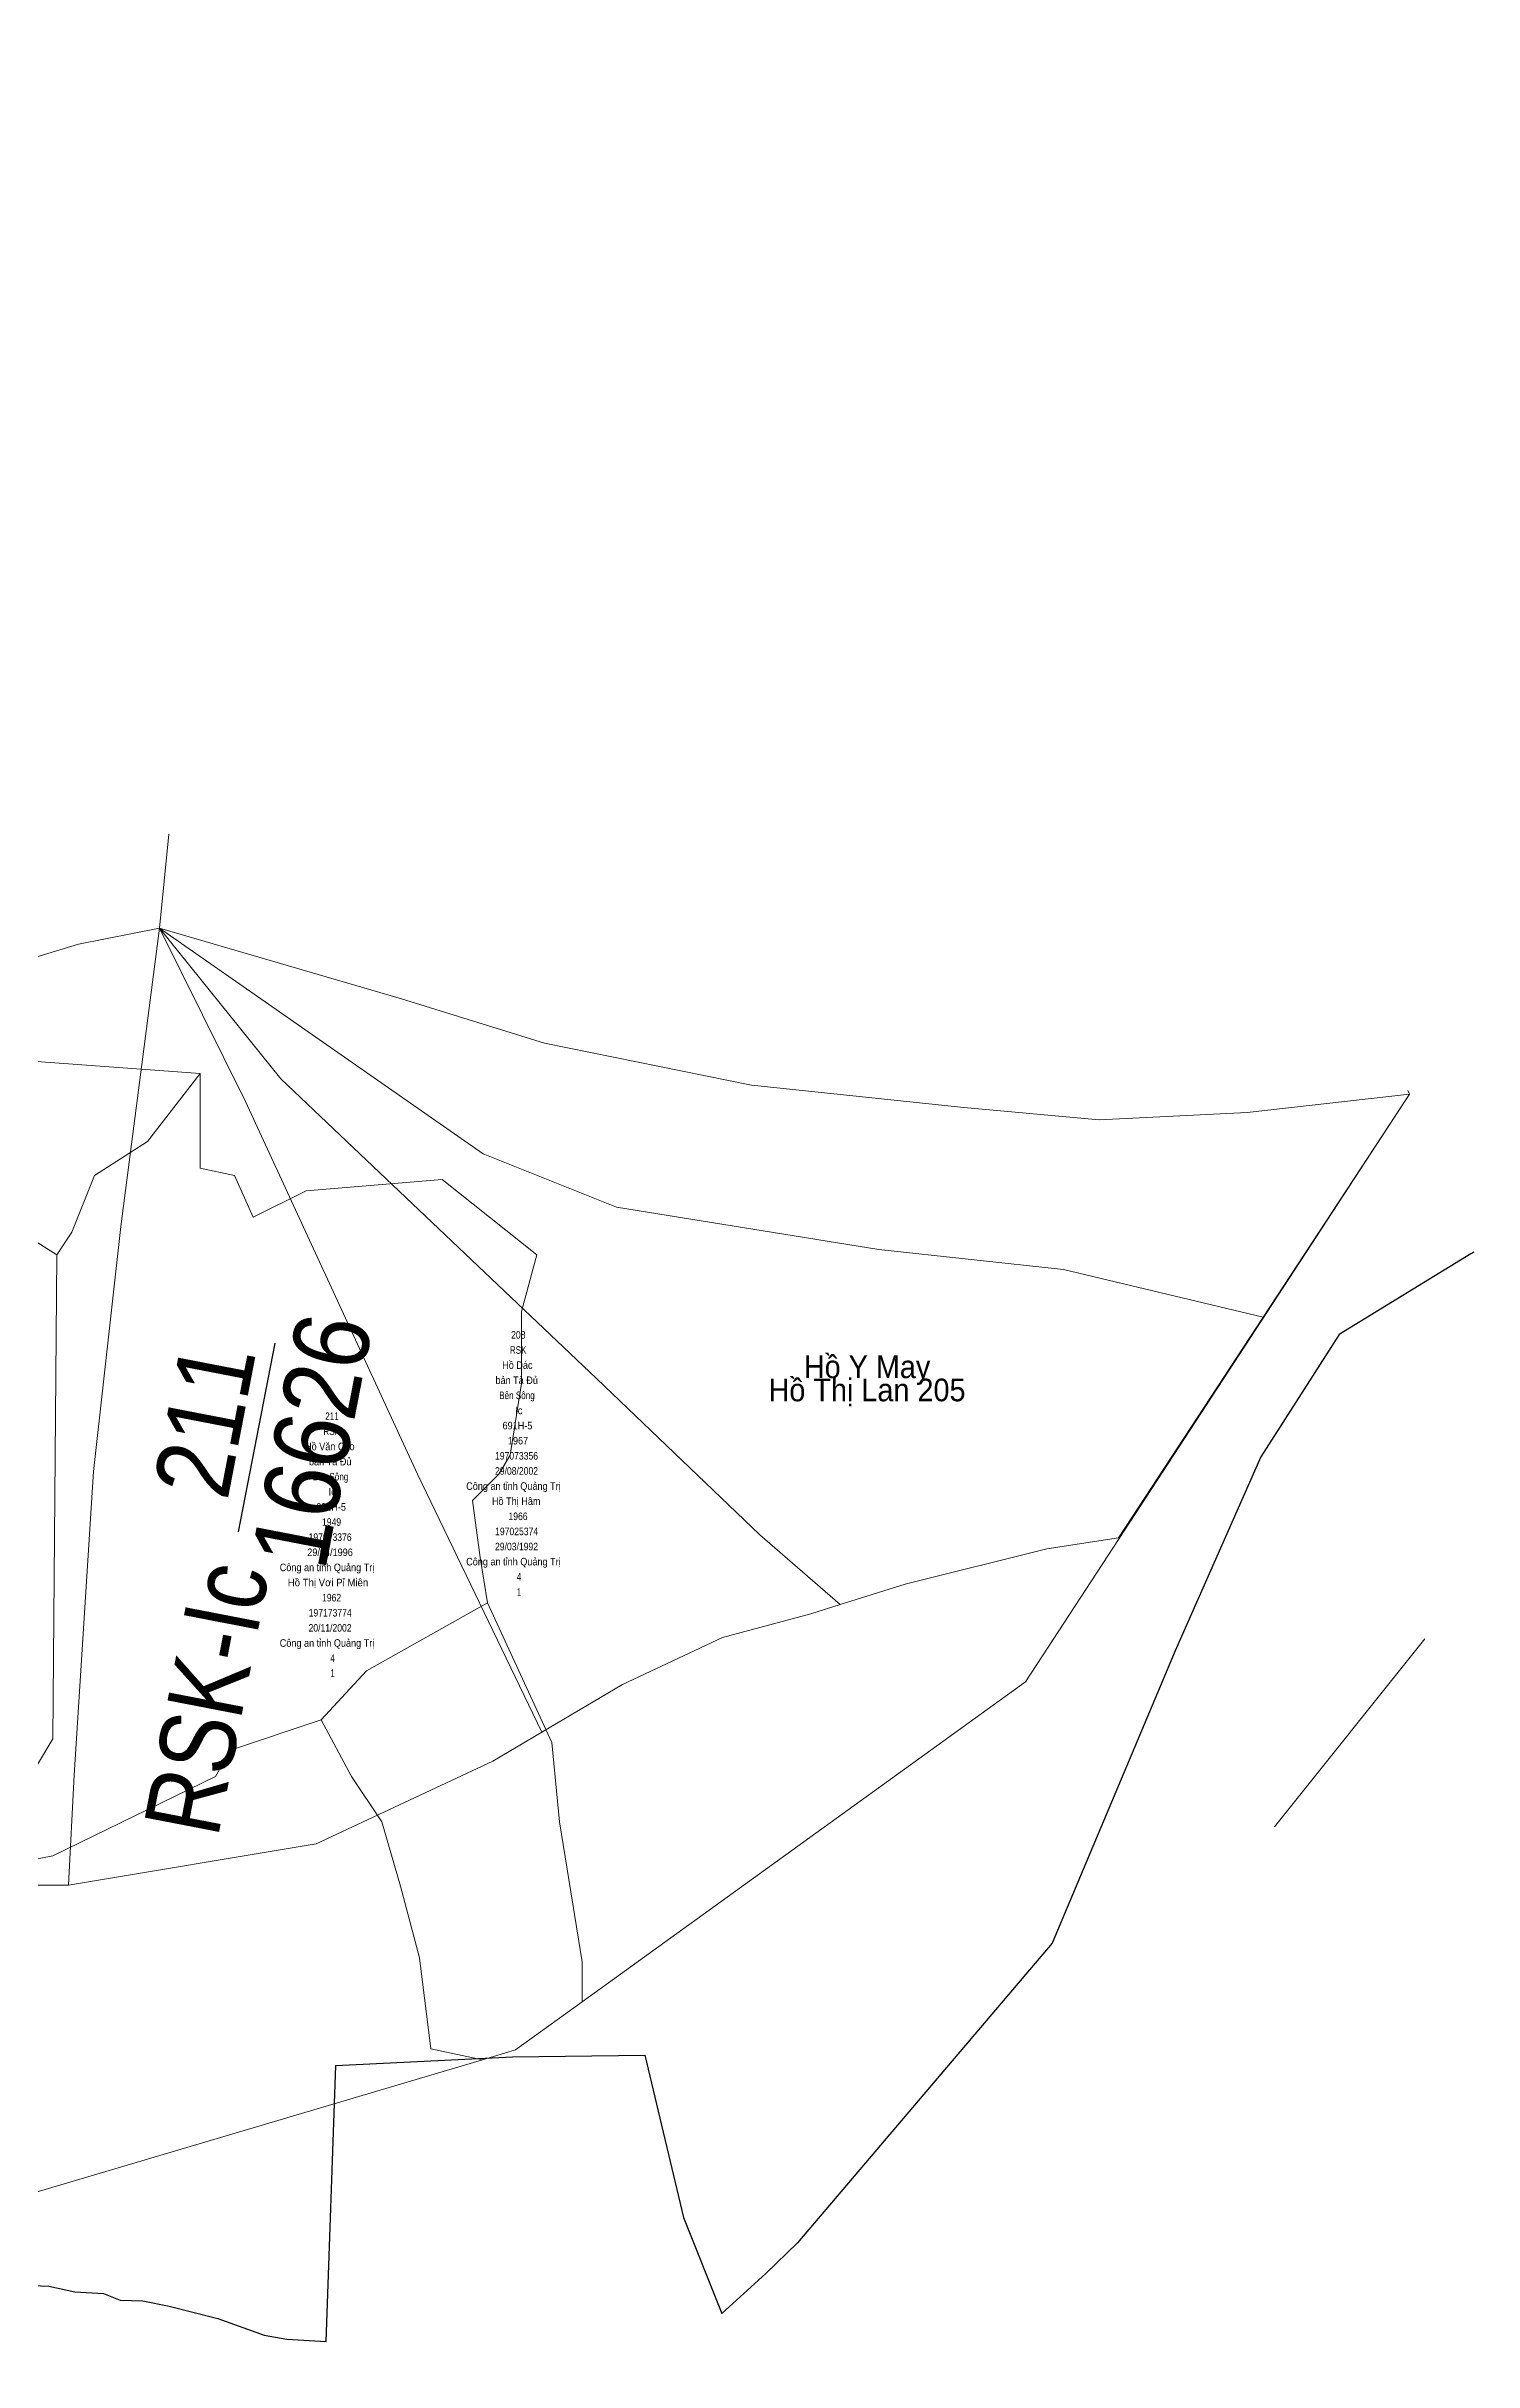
# Model space of a CAD drawing. Header units: metres. Extents: x 553188 to 554179, y 1840660 to 1841947.
# Drawn here: x 553801 to 554179, y 1840660 to 1841273 of the extents above; entities that cross this region are included whole.
import ezdxf
from ezdxf.enums import TextEntityAlignment as Align

# ---------------------------------------------------------------- set-up
doc = ezdxf.new("R2010")
doc.units = ezdxf.units.M
doc.header["$LTSCALE"] = 0.8
for name, color, linetype, lineweight in [('10', 7, 'Continuous', 13), ('12', 7, 'Continuous', 13), ('13', 7, 'Continuous', 25), ('31', 7, 'Continuous', 25), ('32', 7, 'Continuous', 13), ('53', 7, 'Continuous', 13)]:
    doc.layers.add(name, color=color, linetype=linetype, lineweight=lineweight)
doc.layers.add('54', color=7, linetype='Continuous')

msp = doc.modelspace()

# ---------------------------------------------------------------- linework, layer by layer
at = {"layer": '10'}
for points in [[(553415.86, 1841272.78), (553429.65, 1841165.39), (553430.67, 1841157.45), (553445.72, 1841040.2), (553452.8, 1840985), (553454.06, 1840975.21), (553460.5, 1840925.01), (553465.64, 1840884.99), (553468.93, 1840859.35), (553472.3, 1840825.28), (553473.43, 1840813.86), (553502.66, 1840777.95), (553523.1, 1840752.86), (553571.12, 1840693.86), (553609.18, 1840676.98), (553626.96, 1840669.1), (553647.05, 1840660.19), (553916.62, 1840740.08), (553925.38, 1840742.68), (553943, 1840755.39), (554060.34, 1840840.06)], [(553707, 1840976), (553711, 1840980), (553706, 1841011), (553842, 1841001)], [(553707, 1840976), (553730, 1840950), (553755, 1840956), (553769, 1840953), (553793, 1840960), (553804, 1840953), (553808, 1840959), (553814, 1840974), (553828, 1840983), (553842, 1841001)], [(553842, 1841001), (553842, 1840976), (553851, 1840974), (553856, 1840963), (553870, 1840970), (553906, 1840973), (553931, 1840953), (553927, 1840938), (553927, 1840919), (553924, 1840900), (553921, 1840895), (553914, 1840888), (553916, 1840873), (553918, 1840861), (553886, 1840843), (553874, 1840830), (553850, 1840822), (553846, 1840815), (553803, 1840794), (553782, 1840790), (553803, 1840825), (553804, 1840953)], [(553943, 1840755.39), (553943, 1840766), (553937, 1840803), (553935, 1840824), (553918, 1840861)], [(553874, 1840830), (553882, 1840815), (553890, 1840803), (553895, 1840786), (553900, 1840767), (553903, 1840743), (553916.62, 1840740.08)]]:
    msp.add_lwpolyline(points, dxfattribs=at)
at = {"layer": '10', "lineweight": 25}
msp.add_lwpolyline([(553788.62, 1840680.66), (553801.94, 1840680.21), (553808.77, 1840678.67), (553816.37, 1840678.22), (553820.75, 1840676.47), (553826.76, 1840676.25), (553833.74, 1840674.9), (553846.6, 1840671.58), (553858.93, 1840667.17), (553864.93, 1840666.16), (553875.27, 1840665.56), (553877.84, 1840738.57), (553924.63, 1840740.86), (553959.59, 1840741.29), (553969.83, 1840698.36), (553979.98, 1840672.94)], dxfattribs=at)
at = {"layer": '12'}
msp.add_line((553831.21, 1841039.49), (553833.69, 1841064.31), dxfattribs=at)
for points in [[(553746.61, 1841008.78), (553778.07, 1841025.6), (553809.78, 1841035.23), (553831.21, 1841039.49)], [(553831.21, 1841039.49), (553820.93, 1840960.55), (553813.73, 1840895.7), (553808.58, 1840815.4), (553807.13, 1840786.3)], [(553831.21, 1841039.49), (553853.98, 1840993.63), (553899.48, 1840894.99), (553932.37, 1840826.74)], [(554123.21, 1840936.5), (554070.34, 1840949.16), (554021.53, 1840954.45), (553952.15, 1840965.63), (553916.87, 1840979.75), (553831.21, 1841039.49)], [(553831.21, 1841039.49), (553895.23, 1841020.76), (553933.07, 1841009.01), (553987.87, 1840997.91), (554043.98, 1840992.04), (554079.86, 1840988.77), (554119, 1840990.73), (554161.9, 1840995.54)], [(553831.21, 1841039.49), (553863.32, 1840999.56), (553946.86, 1840920.29), (553990.07, 1840878.97), (554011.33, 1840860.48)], [(554123.21, 1840936.5), (554161.9, 1840995.54), (554161.47, 1840996.53)], [(554011.33, 1840860.48), (554028.52, 1840865.86), (554065.94, 1840875.22), (554084.97, 1840878.15), (554123.21, 1840936.5)], [(553932.37, 1840826.74), (553953.68, 1840839.34), (553980.19, 1840851.82), (554003.57, 1840858.06), (554011.33, 1840860.48)], [(553807.13, 1840786.3), (553872.61, 1840797.22), (553919.38, 1840819.06), (553932.37, 1840826.74)], [(553676.16, 1840800.34), (553691.76, 1840798.78), (553705.79, 1840795.66), (553726.06, 1840787.86), (553752.56, 1840786.3), (553807.13, 1840786.3)]]:
    msp.add_lwpolyline(points, dxfattribs=at)
at = {"layer": '13'}
msp.add_line((553852.12, 1840879.74), (553861.77, 1840929.66), dxfattribs=at)
at = {"layer": '31'}
msp.add_lwpolyline([(554178.91, 1840953.76), (554178.19, 1840953.28), (554143.36, 1840931.96), (554122.56, 1840899.59), (554099.93, 1840848.26), (554067.34, 1840770.95), (554000, 1840691.66), (553991.58, 1840683.55), (553979.98, 1840672.94)], dxfattribs=at)
at = {"layer": '32'}
msp.add_lwpolyline([(554060.34, 1840840.06), (554161.9, 1840995.54), (554161.47, 1840996.53)], dxfattribs=at)
at = {"layer": '53'}
msp.add_line((554126.25, 1840801.68), (554165.97, 1840851.41), dxfattribs=at)

# ---------------------------------------------------------------- texts
at = {"layer": '13', "width": 0.9}
for s, p in [('16626', (553881.315, 1840901.957)), ('211', (553852.954, 1840907.437))]:
    msp.add_text(s, height=20, rotation=79.061, dxfattribs=at).set_placement(p, align=Align.CENTER)
at = {"layer": '13', "width": 0.85}
msp.add_text('RSK-Ic ', height=20, rotation=79.061, dxfattribs=at).set_placement((553861.475, 1840875.405), align=Align.RIGHT)
at = {"layer": '32', "width": 0.95}
for s, p in [('Hồ Y May', (554018.405, 1840920.42)), ('Hồ Thị Lan 205', (554018.4, 1840914.29))]:
    msp.add_text(s, height=6, dxfattribs=at).set_placement(p, align=Align.CENTER)
at = {"layer": '54'}
for s, width, p in [('208', 0.85, (553926.125, 1840930.86)), ('Hồ Dác', 0.9, (553925.88, 1840922.86)), ('RSK', 0.8, (553926.1, 1840926.86)), ('bản Tà Đủ', 0.9, (553925.7, 1840918.86)), ('Bên Sông', 0.8, (553925.775, 1840914.86)), ('Ic', 0.95, (553926.255, 1840910.86)), ('RSK', 0.8, (553876.77, 1840905.34)), ('211', 0.8, (553876.83, 1840909.34)), ('691H-5', 0.9, (553925.905, 1840906.86)), ('Hồ Văn Cáo', 0.9, (553876.26, 1840901.34)), ('197073356', 0.85, (553925.665, 1840898.86)), ('1967', 0.9, (553926.055, 1840902.86)), ('bản Tà Đủ', 0.9, (553876.37, 1840897.34)), ('Bên Sông', 0.8, (553876.445, 1840893.34)), ('29/08/2002', 0.85, (553925.66, 1840894.86)), ('Ic', 0.95, (553876.925, 1840889.34)), ('Công an tỉnh Quảng Trị', 0.9, (553924.85, 1840890.86)), ('Hồ Thị Hâm', 0.9, (553925.575, 1840886.86)), ('691H-5', 0.9, (553876.575, 1840885.34)), ('1949', 0.85, (553876.715, 1840881.34)), ('1966', 0.85, (553926.055, 1840882.86)), ('197073376', 0.85, (553876.335, 1840877.34)), ('29/03/1992', 0.85, (553925.66, 1840874.86)), ('197025374', 0.85, (553925.685, 1840878.86)), ('Công an tỉnh Quảng Trị', 0.9, (553875.52, 1840869.34)), ('29/04/1996', 0.9, (553876.32, 1840873.34)), ('Công an tỉnh Quảng Trị', 0.9, (553924.85, 1840870.86)), ('Hồ Thị Vơi Pỉ Miên', 0.95, (553875.775, 1840865.34)), ('4', 0.8, (553926.32, 1840866.86)), ('1', 0.7, (553926.32, 1840862.86)), ('197173774', 0.85, (553876.355, 1840857.34)), ('1962', 0.85, (553876.735, 1840861.34)), ('Công an tỉnh Quảng Trị', 0.9, (553875.52, 1840849.34)), ('20/11/2002', 0.85, (553876.33, 1840853.34)), ('4', 0.8, (553876.99, 1840845.34)), ('1', 0.7, (553876.99, 1840841.34))]:
    msp.add_text(s, height=2, dxfattribs=dict(at, width=width)).set_placement(p, align=Align.CENTER)

doc.saveas('drawing.dxf')
